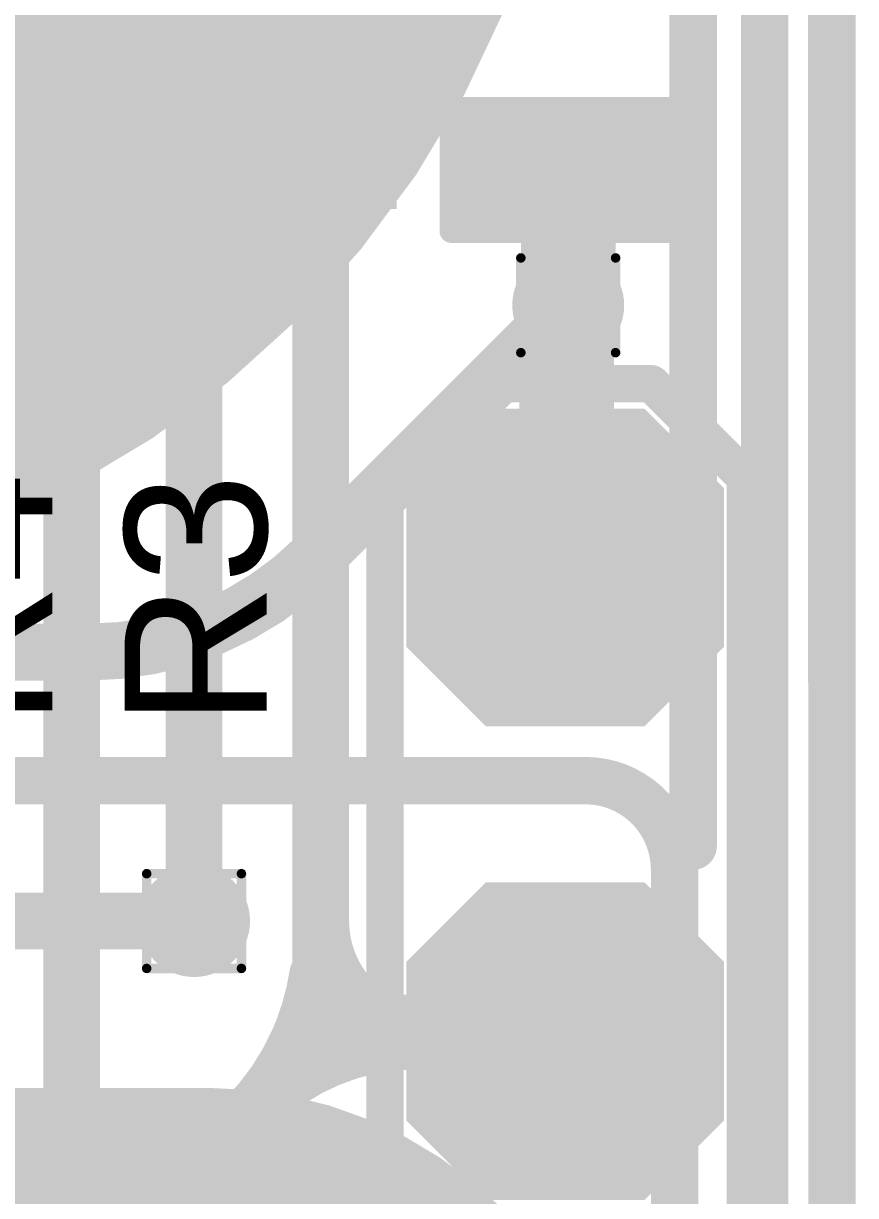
# Model space of a CAD drawing. Header units: inches. Extents: x -17 to 443, y -40 to 218.
# Drawn here: x 204.81 to 209.27, y 15.25 to 21.54 of the extents above; entities that cross this region are included whole.
import ezdxf

# ---------------------------------------------------------------- set-up
doc = ezdxf.new("R2010")
doc.units = ezdxf.units.IN
for name, color, linetype in [('Board Outline', 216, 'Continuous'), ('Bottom Layer', 5, 'Continuous'), ('Bottom Overlay', 54, 'Continuous'), ('Bottom Paste', 16, 'Continuous'), ('Bottom Solder', 6, 'Continuous'), ('Dimension', 6, 'Continuous'), ('Drill Drawing', 1, 'Continuous'), ('Fabrication', 76, 'Continuous'), ('Top Layer', 1, 'Continuous'), ('Top Overlay', 2, 'Continuous'), ('Top Paste', 8, 'Continuous'), ('Top Solder', 216, 'Continuous'), ('Via Holes', 16, 'Continuous')]:
    doc.layers.add(name, color=color, linetype=linetype)
doc.styles.add('Arial', font='', dxfattribs={"height": 0.2})
doc.styles.add('Arial Black_Bold', font='', dxfattribs={"height": 0.2})
doc.styles.get('Arial').set_extended_font_data('Arial')
doc.styles.get('Arial Black_Bold').set_extended_font_data('Arial Black', bold=True)

# ---------------------------------------------------------------- blocks, each defined once
blk = doc.blocks.new('SEMG_PAD_B_1')
at = {"layer": 'Bottom Layer'}
h = blk.add_hatch(color=5, dxfattribs=at)
edge = h.paths.add_edge_path()
edge.add_arc((-3.14997338, 0.0128143), 2.09999834, 90, 270)
edge.add_line((-3.14997338, -2.08718404), (3.150029259999999, -2.08718404))
edge.add_arc((3.15002926, 0.0128143), 2.09999834, 270, 450)
edge.add_line((3.15002926, 2.11281264), (-3.14997338, 2.11281264))
h = blk.add_hatch(color=5, dxfattribs=at)
edge = h.paths.add_edge_path()
edge.add_arc((2.794e-05, -9.98718602), 5.00000016, 0, 360)
at = {"layer": 'Bottom Paste'}
h = blk.add_hatch(color=16, dxfattribs=at)
edge = h.paths.add_edge_path()
edge.add_arc((-3.14997338, 0.0128143), 2.09999834, 90, 270)
edge.add_line((-3.14997338, -2.08718404), (3.150029259999999, -2.08718404))
edge.add_arc((3.15002926, 0.0128143), 2.09999834, 270, 450)
edge.add_line((3.15002926, 2.11281264), (-3.14997338, 2.11281264))
h = blk.add_hatch(color=16, dxfattribs=at)
edge = h.paths.add_edge_path()
edge.add_arc((2.794e-05, -9.98718602), 5.00000016, 0, 360)
at = {"layer": 'Bottom Solder'}
h = blk.add_hatch(color=6, dxfattribs=at)
edge = h.paths.add_edge_path()
edge.add_arc((-3.14997338, 0.0128143), 2.20159834, 90, 270)
edge.add_line((-3.14997338, -2.18878404), (3.150029259999999, -2.18878404))
edge.add_arc((3.15002926, 0.0128143), 2.20159834, 270, 450)
edge.add_line((3.15002926, 2.21441264), (-3.14997338, 2.21441264))
h = blk.add_hatch(color=6, dxfattribs=at)
edge = h.paths.add_edge_path()
edge.add_arc((2.794e-05, -9.98718602), 5.10160016, 0, 360)
at = {"layer": 'Bottom Overlay', "const_width": 0.127}
blk.add_lwpolyline([(-5.68320682, 10.96571086), (-5.68320682, -10.9657134)], dxfattribs=at)
blk = doc.blocks.new('LED_0603_203')
at = {"layer": 'Top Layer'}
for points in [[(-0.999998, 0.5000002699999999), (-0.499999, 0.5000002699999999), (-0.499999, -0.5000002699999999), (-0.999998, -0.5000002699999999)], [(0.50000154, 0.5000002699999999), (1.00000054, 0.5000002699999999), (1.00000054, -0.5000002699999999), (0.50000154, -0.5000002699999999)]]:
    blk.add_hatch(color=1, dxfattribs=at).paths.add_polyline_path(points)
at = {"layer": 'Top Overlay'}
blk.add_hatch(color=2, dxfattribs=at).paths.add_polyline_path([(1.11753142, -0.66034412), (1.75252634, -0.66034412), (1.75252634, 0.66045588), (1.11753142, 0.66045588)])
at = {"layer": 'Top Paste'}
for points in [[(-0.999998, 0.5000002699999999), (-0.499999, 0.5000002699999999), (-0.499999, -0.5000002699999999), (-0.999998, -0.5000002699999999)], [(0.50000154, 0.5000002699999999), (1.00000054, 0.5000002699999999), (1.00000054, -0.5000002699999999), (0.50000154, -0.5000002699999999)]]:
    blk.add_hatch(color=8, dxfattribs=at).paths.add_polyline_path(points)
at = {"layer": 'Top Solder'}
for points in [[(-1.101598, 0.6016002699999999), (-0.398399, 0.6016002699999999), (-0.398399, -0.6016002699999999), (-1.101598, -0.6016002699999999)], [(0.39840154, 0.6016002699999999), (1.10160054, 0.6016002699999999), (1.10160054, -0.6016002699999999), (0.39840154, -0.6016002699999999)]]:
    blk.add_hatch(color=216, dxfattribs=at).paths.add_polyline_path(points)
at = {"layer": 'Top Overlay', "const_width": 0.127}
for points in [[(-1.1176, 0.6096025399999999), (-1.1176, -0.6096025399999999)], [(-1.1176, 0.6096025399999999), (-0.4318, 0.6096)], [(0.4318, 0.6096), (1.11760254, 0.6096)], [(1.11760254, 0.6096), (1.11760254, -0.6096)], [(-0.4318, -0.6096), (-1.1176, -0.6096025399999999)], [(0.4318, -0.6096), (1.11760254, -0.6096)]]:
    blk.add_lwpolyline(points, dxfattribs=at)
at = {"layer": 'Top Overlay', "const_width": 0.0635}
for points in [[(-1.14935, 0.6096025399999999, 1), (-1.08585, 0.6096025399999999, 1)], [(-1.14935, 0.6096025399999999, 1), (-1.08585, 0.6096025399999999, 1)], [(-0.46355, 0.6096, 1), (-0.40005, 0.6096, 1)], [(0.40005, 0.6096, 1), (0.46355, 0.6096, 1)], [(1.08585254, 0.6096, 1), (1.14935254, 0.6096, 1)], [(1.08585254, 0.6096, 1), (1.14935254, 0.6096, 1)], [(-1.14935, -0.6096025399999999, 1), (-1.08585, -0.6096025399999999, 1)], [(-1.14935, -0.6096025399999999, 1), (-1.08585, -0.6096025399999999, 1)], [(-0.46355, -0.6096, 1), (-0.40005, -0.6096, 1)], [(0.40005, -0.6096, 1), (0.46355, -0.6096, 1)], [(1.08585254, -0.6096, 1), (1.14935254, -0.6096, 1)], [(1.08585254, -0.6096, 1), (1.14935254, -0.6096, 1)]]:
    blk.add_lwpolyline(points, format="xyb", close=True, dxfattribs=at)
at = {"layer": 'Top Overlay', "style": 'Arial Black_Bold'}
blk.add_text('LED1', height=1.27, dxfattribs=at).set_placement((-1.13477802, 0.90326718))
blk = doc.blocks.new('4_P___SMD_W____CON__218')
at = {"layer": 'Top Layer'}
for points in [[(0.374999885, 0.74999977), (-0.374999885, 0.74999977), (-0.74999977, 0.374999885), (-0.74999977, -0.374999885), (-0.374999885, -0.74999977), (0.374999885, -0.74999977), (0.74999977, -0.374999885), (0.74999977, 0.374999885)], [(2.915002425, 0.74999977), (2.165002655, 0.74999977), (1.79000277, 0.374999885), (1.79000277, -0.374999885), (2.165002655, -0.74999977), (2.915002425, -0.74999977), (3.29000231, -0.374999885), (3.29000231, 0.374999885)]]:
    blk.add_hatch(color=1, dxfattribs=at).paths.add_polyline_path(points)
at = {"layer": 'Top Paste'}
for points in [[(0.374999885, 0.74999977), (-0.374999885, 0.74999977), (-0.74999977, 0.374999885), (-0.74999977, -0.374999885), (-0.374999885, -0.74999977), (0.374999885, -0.74999977), (0.74999977, -0.374999885), (0.74999977, 0.374999885)], [(2.915002425, 0.74999977), (2.165002655, 0.74999977), (1.79000277, 0.374999885), (1.79000277, -0.374999885), (2.165002655, -0.74999977), (2.915002425, -0.74999977), (3.29000231, -0.374999885), (3.29000231, 0.374999885)]]:
    blk.add_hatch(color=8, dxfattribs=at).paths.add_polyline_path(points)
at = {"layer": 'Top Solder'}
for points in [[(0.425799885, 0.85159977), (-0.425799885, 0.85159977), (-0.85159977, 0.425799885), (-0.85159977, -0.425799885), (-0.425799885, -0.85159977), (0.425799885, -0.85159977), (0.85159977, -0.425799885), (0.85159977, 0.425799885)], [(2.965802425, 0.85159977), (2.114202655, 0.85159977), (1.68840277, 0.425799885), (1.68840277, -0.425799885), (2.114202655, -0.85159977), (2.965802425, -0.85159977), (3.39160231, -0.425799885), (3.39160231, 0.425799885)]]:
    blk.add_hatch(color=216, dxfattribs=at).paths.add_polyline_path(points)
at = {"layer": 'Top Overlay', "const_width": 0.1999996}
for points in [[(-0.98462084, 0.46317408), (-0.48259746, 0.9652)], [(-0.37973508, 0.9652), (-0.48259746, 0.9652)], [(8.101992939999999, 0.9652), (-0.37973508, 0.9652)], [(-0.9846233799999999, -0.47158656), (-0.98462084, 0.46317408)], [(-0.49100994, -0.9652), (-0.9846233799999999, -0.47158656)], [(8.11654206, -0.9652), (-0.49100994, -0.9652)]]:
    blk.add_lwpolyline(points, dxfattribs=at)
at = {"layer": 'Top Overlay', "const_width": 0.0999998}
for points in [[(-0.53259736, 0.9652, 1), (-0.4325975599999999, 0.9652, 1)], [(-0.53259736, 0.9652, 1), (-0.4325975599999999, 0.9652, 1)], [(-0.4297349799999999, 0.9652, 1), (-0.32973518, 0.9652, 1)], [(-0.4297349799999999, 0.9652, 1), (-0.32973518, 0.9652, 1)], [(-1.03462074, 0.46317408, 1), (-0.93462094, 0.46317408, 1)], [(-1.03462074, 0.46317408, 1), (-0.93462094, 0.46317408, 1)], [(-1.03462328, -0.47158656, 1), (-0.93462348, -0.47158656, 1)], [(-1.03462328, -0.47158656, 1), (-0.93462348, -0.47158656, 1)], [(-0.54100984, -0.9652, 1), (-0.4410100399999999, -0.9652, 1)], [(-0.54100984, -0.9652, 1), (-0.4410100399999999, -0.9652, 1)]]:
    blk.add_lwpolyline(points, format="xyb", close=True, dxfattribs=at)

msp = doc.modelspace()

# ---------------------------------------------------------------- hatches: boundary and pattern name
at = {"layer": 'Bottom Layer'}
h = msp.add_hatch(color=5, dxfattribs=at)
edge = h.paths.add_edge_path()
edge.add_arc((207.72612252, 20.02509076), 0.2999994, 0, 360)
h = msp.add_hatch(color=5, dxfattribs=at)
edge = h.paths.add_edge_path()
edge.add_arc((205.7203785, 16.72366988), 0.2999994, 0, 360)
at = {"layer": 'Top Layer'}
h = msp.add_hatch(color=1, dxfattribs=at)
edge = h.paths.add_edge_path()
edge.add_arc((207.72612252, 20.02509076), 0.2999994, 0, 360)
h = msp.add_hatch(color=1, dxfattribs=at)
edge = h.paths.add_edge_path()
edge.add_arc((205.7203785, 16.72366988), 0.2999994, 0, 360)
at = {"layer": 'Via Holes'}
h = msp.add_hatch(color=7, dxfattribs=at)
edge = h.paths.add_edge_path()
edge.add_arc((207.72612252, 20.02509076), 0.1499997, 0, 360)
h = msp.add_hatch(color=7, dxfattribs=at)
edge = h.paths.add_edge_path()
edge.add_arc((205.7203785, 16.72366988), 0.1499997, 0, 360)

# ---------------------------------------------------------------- linework, layer by layer
at = {"layer": 'Board Outline', "const_width": 0.127}
msp.add_lwpolyline([(209.13936074, 24.5039134), (209.1393963, 2.64816082)], dxfattribs=at)
at = {"layer": 'Bottom Layer'}
for points, const_width in [([(208.77871884, 10.2694994), (208.77871884, 23.13697938)], 0.254), ([(206.37368682, 18.67265506), (207.72612252, 20.02509076)], 0.3048), ([(204.03893914, 18.16580822), (205.15111116, 18.16580568)], 0.3048), ([(205.15111116, 18.16580568), (205.15287392, 18.16580314)], 0.3048), ([(203.31331448, 17.47647), (207.81893412, 17.47647)], 0.254), ([(208.29611884, 11.69478484), (208.29611884, 16.99928528)], 0.254), ([(204.36541804, 16.72366988), (205.7203785, 16.72366988)], 0.3048)]:
    msp.add_lwpolyline(points, dxfattribs=dict(at, const_width=const_width))
for points, const_width in [([(207.64992252, 20.02509076, 1), (207.80232252, 20.02509076, 1)], 0.1524), ([(206.29748682, 18.67265506, 1), (206.44988682, 18.67265506, 1)], 0.1524), ([(206.29748682, 18.67265506, 1), (206.44988682, 18.67265506, 1)], 0.1524), ([(205.07491116, 18.16580568, 1), (205.22731116, 18.16580568, 1)], 0.1524), ([(205.07491116, 18.16580568, 1), (205.22731116, 18.16580568, 1)], 0.1524), ([(205.07667392, 18.16580314, 1), (205.22907392, 18.16580314, 1)], 0.1524), ([(205.07667392, 18.16580314, 1), (205.22907392, 18.16580314, 1)], 0.1524), ([(207.75543412, 17.47647, 1), (207.88243412, 17.47647, 1)], 0.127), ([(207.75543412, 17.47647, 1), (207.88243412, 17.47647, 1)], 0.127), ([(208.23261884, 16.99928528, 1), (208.35961884, 16.99928528, 1)], 0.127), ([(208.23261884, 16.99928528, 1), (208.35961884, 16.99928528, 1)], 0.127), ([(205.6441785, 16.72366988, 1), (205.7965785, 16.72366988, 1)], 0.1524)]:
    msp.add_lwpolyline(points, format="xyb", close=True, dxfattribs=dict(at, const_width=const_width))
for points, const_width in [([(206.37368682, 18.67265506, -0.1988667060675587), (205.15287392, 18.16580314)], 0.3048), ([(207.81893412, 17.47647, -0.4142135623730951), (208.29611884, 16.99928528)], 0.254)]:
    msp.add_lwpolyline(points, format="xyb", dxfattribs=dict(at, const_width=const_width))
at = {"layer": 'Dimension', "const_width": 0.254}
msp.add_lwpolyline([(208.39596624, 17.12568584), (208.39596624, 192.48185278)], dxfattribs=at)
at = {"layer": 'Dimension', "const_width": 0.127}
msp.add_lwpolyline([(208.33246624, 17.12568584, 1), (208.45946624, 17.12568584, 1)], format="xyb", close=True, dxfattribs=at)
at = {"layer": 'Drill Drawing', "const_width": 0.0508}
for points in [[(207.47212252, 20.27909076), (207.98012252, 20.27909076)], [(207.47212252, 19.77109076), (207.47212252, 20.27909076)], [(207.98012252, 19.77109076), (207.98012252, 20.27909076)], [(207.47212252, 19.77109076), (207.98012252, 19.77109076)], [(205.4663785, 16.97766988), (205.9743785, 16.97766988)], [(205.4663785, 16.46966988), (205.4663785, 16.97766988)], [(205.9743785, 16.46966988), (205.9743785, 16.97766988)], [(205.4663785, 16.46966988), (205.9743785, 16.46966988)]]:
    msp.add_lwpolyline(points, dxfattribs=at)
at = {"layer": 'Drill Drawing', "const_width": 0.0254}
for points in [[(207.45942252, 20.27909076, 1), (207.48482252, 20.27909076, 1)], [(207.45942252, 20.27909076, 1), (207.48482252, 20.27909076, 1)], [(207.96742252, 20.27909076, 1), (207.99282252, 20.27909076, 1)], [(207.96742252, 20.27909076, 1), (207.99282252, 20.27909076, 1)], [(207.45942252, 19.77109076, 1), (207.48482252, 19.77109076, 1)], [(207.45942252, 19.77109076, 1), (207.48482252, 19.77109076, 1)], [(207.96742252, 19.77109076, 1), (207.99282252, 19.77109076, 1)], [(207.96742252, 19.77109076, 1), (207.99282252, 19.77109076, 1)], [(205.4536785, 16.97766988, 1), (205.4790785, 16.97766988, 1)], [(205.4536785, 16.97766988, 1), (205.4790785, 16.97766988, 1)], [(205.9616785, 16.97766988, 1), (205.9870785, 16.97766988, 1)], [(205.9616785, 16.97766988, 1), (205.9870785, 16.97766988, 1)], [(205.4536785, 16.46966988, 1), (205.4790785, 16.46966988, 1)], [(205.4536785, 16.46966988, 1), (205.4790785, 16.46966988, 1)], [(205.9616785, 16.46966988, 1), (205.9870785, 16.46966988, 1)], [(205.9616785, 16.46966988, 1), (205.9870785, 16.46966988, 1)]]:
    msp.add_lwpolyline(points, format="xyb", close=True, dxfattribs=at)
at = {"layer": 'Fabrication'}
for points, const_width in [([(207.6499403, 23.57617078, 1), (197.64993998, 23.57617078, 1)], 0.254), ([(205.7404953, 15.70180248, 1), (205.8674953, 15.70180248, 1)], 0.127), ([(205.7404953, 15.70180248, 1), (205.8674953, 15.70180248, 1)], 0.127)]:
    msp.add_lwpolyline(points, format="xyb", close=True, dxfattribs=dict(at, const_width=const_width))
at = {"layer": 'Fabrication', "const_width": 0.254}
for points in [[(209.13935312, 24.50405564), (209.13938868, 2.64830306)], [(199.49599674, 15.70180248), (205.8039953, 15.70180248)]]:
    msp.add_lwpolyline(points, dxfattribs=at)
msp.add_lwpolyline([(205.8039953, 15.70180248, -0.198912367379658), (207.28891994, 15.08672624)], format="xyb", dxfattribs=at)
at = {"layer": 'Top Layer'}
for points, const_width in [([(206.39912238, 16.72366988), (206.39912238, 22.54412306)], 0.3048), ([(205.72037596, 21.28647), (205.72037596, 22.19062872)], 0.3048), ([(205.06389772, 10.7469432), (205.06389772, 21.96220652)], 0.3048), ([(205.72037596, 21.28647), (205.7203785, 16.72366988)], 0.3048), ([(207.72612252, 20.02509076), (207.72612252, 20.77388022)], 0.508), ([(207.70953124, 20.7904715), (207.72612252, 20.77388022)], 0.3048), ([(207.7178218, 18.62794598), (207.7178218, 20.01679004)], 0.508), ([(207.7178218, 20.01679004), (207.72612252, 20.02509076)], 0.3048), ([(207.70952108, 18.61964526), (207.7178218, 18.62794598)], 0.3048), ([(206.39912238, 16.19942658), (206.39912238, 16.72366988)], 0.3048), ([(206.66383356, 16.17732604), (206.73272852, 16.17732604)], 0.3048), ([(206.73272852, 16.17732604), (206.99403356, 16.17732604)], 0.3048), ([(206.9063299, 16.07964272), (207.2365299, 16.07964272)], 0.3048), ([(207.2365299, 16.07964272), (207.70952108, 16.07964272)], 0.3048)]:
    msp.add_lwpolyline(points, dxfattribs=dict(at, const_width=const_width))
for points, const_width in [([(205.64417596, 21.28647, 1), (205.79657596, 21.28647, 1)], 0.1524), ([(205.64417596, 21.28647, 1), (205.79657596, 21.28647, 1)], 0.1524), ([(207.59912252, 20.77388022, 1), (207.85312252, 20.77388022, 1)], 0.254), ([(207.63333124, 20.7904715, 1), (207.78573124, 20.7904715, 1)], 0.1524), ([(207.64992252, 20.77388022, 1), (207.80232252, 20.77388022, 1)], 0.1524), ([(207.5908218, 20.01679004, 1), (207.8448218, 20.01679004, 1)], 0.254), ([(207.59912252, 20.02509076, 1), (207.85312252, 20.02509076, 1)], 0.254), ([(207.64992252, 20.02509076, 1), (207.80232252, 20.02509076, 1)], 0.1524), ([(207.6416218, 20.01679004, 1), (207.7940218, 20.01679004, 1)], 0.1524), ([(207.5908218, 18.62794598, 1), (207.8448218, 18.62794598, 1)], 0.254), ([(207.63332108, 18.61964526, 1), (207.78572108, 18.61964526, 1)], 0.1524), ([(207.6416218, 18.62794598, 1), (207.7940218, 18.62794598, 1)], 0.1524), ([(205.6441785, 16.72366988, 1), (205.7965785, 16.72366988, 1)], 0.1524), ([(206.32292238, 16.72366988, 1), (206.47532238, 16.72366988, 1)], 0.1524), ([(206.32292238, 16.72366988, 1), (206.47532238, 16.72366988, 1)], 0.1524), ([(206.32292238, 16.72366988, 1), (206.47532238, 16.72366988, 1)], 0.1524), ([(206.30674766, 16.43320818, 1), (206.45914766, 16.43320818, 1)], 0.1524), ([(206.30674766, 16.43320564, 1), (206.45914766, 16.43320564, 1)], 0.1524), ([(206.32292238, 16.19942658, 1), (206.47532238, 16.19942658, 1)], 0.1524), ([(206.55707228, 16.24118418, 1), (206.70947228, 16.24118418, 1)], 0.1524), ([(206.55707228, 16.24118418, 1), (206.70947228, 16.24118418, 1)], 0.1524), ([(206.23261268, 16.1513901, 1), (206.38501268, 16.1513901, 1)], 0.1524), ([(206.23261268, 16.1513901, 1), (206.38501268, 16.1513901, 1)], 0.1524), ([(206.58763356, 16.17732604, 1), (206.74003356, 16.17732604, 1)], 0.1524), ([(206.65652852, 16.17732604, 1), (206.80892852, 16.17732604, 1)], 0.1524), ([(206.65652852, 16.17732604, 1), (206.80892852, 16.17732604, 1)], 0.1524), ([(206.65652852, 16.17732604, 1), (206.80892852, 16.17732604, 1)], 0.1524), ([(206.65652852, 16.17732604, 1), (206.80892852, 16.17732604, 1)], 0.1524), ([(206.91783356, 16.17732604, 1), (207.07023356, 16.17732604, 1)], 0.1524), ([(206.20313852, 16.07964272, 1), (206.35553852, 16.07964272, 1)], 0.1524), ([(206.20313852, 16.07964272, 1), (206.35553852, 16.07964272, 1)], 0.1524), ([(206.8301299, 16.07964272, 1), (206.9825299, 16.07964272, 1)], 0.1524), ([(206.8301299, 16.07964272, 1), (206.9825299, 16.07964272, 1)], 0.1524), ([(206.8833175, 16.111855, 1), (207.0357175, 16.111855, 1)], 0.1524), ([(206.8833175, 16.111855, 1), (207.0357175, 16.111855, 1)], 0.1524), ([(206.93709692, 16.10949534, 1), (207.08949692, 16.10949534, 1)], 0.1524), ([(207.1603299, 16.07964272, 1), (207.3127299, 16.07964272, 1)], 0.1524), ([(207.1603299, 16.07964272, 1), (207.3127299, 16.07964272, 1)], 0.1524), ([(207.1603299, 16.07964272, 1), (207.3127299, 16.07964272, 1)], 0.1524), ([(207.63332108, 16.07964272, 1), (207.78572108, 16.07964272, 1)], 0.1524), ([(205.98110696, 15.73061116, 1), (206.13350696, 15.73061116, 1)], 0.1524), ([(205.91470628, 15.6594048, 1), (206.06710628, 15.6594048, 1)], 0.1524), ([(205.91494758, 15.6596461, 1), (206.06734758, 15.6596461, 1)], 0.1524)]:
    msp.add_lwpolyline(points, format="xyb", close=True, dxfattribs=dict(at, const_width=const_width))
at = {"layer": 'Top Layer', "const_width": 0.3048}
for points in [[(206.63327228, 16.24118418, -0.2298322313788411), (206.39912238, 16.72366988)], [(206.38294766, 16.43320564, -0.0524138349778333), (206.30881268, 16.1513901)], [(207.2365299, 16.07964272, -0.1989120080791896), (206.38294766, 16.43320818)], [(206.73272852, 16.17732604, -0.0482224282468054), (206.63327228, 16.24118418)], [(206.30881268, 16.1513901, -0.0139158088182676), (206.27933852, 16.07964272)], [(206.9595175, 16.111855, -0.0969886420805033), (206.73272852, 16.17732604)], [(206.27933852, 16.07964272, -0.0921419621856837), (205.99114758, 15.6596461)], [(206.05730696, 15.73061116, -0.1975283439213794), (206.9063299, 16.07964272)], [(207.01329692, 16.10949534, -0.0219222188351837), (206.9595175, 16.111855)], [(205.70684284, 14.97361496, -0.198912367379658), (205.99090628, 15.6594048)]]:
    msp.add_lwpolyline(points, format="xyb", dxfattribs=at)
at = {"layer": 'Top Overlay', "const_width": 0.127}
for points in [[(206.42087748, 17.42725496), (206.42087748, 19.304)], [(203.90050152, 17.42725496), (206.42087748, 17.42725496)]]:
    msp.add_lwpolyline(points, dxfattribs=at)
at = {"layer": 'Top Overlay', "const_width": 0.0635}
for points in [[(206.38912748, 19.304, 1), (206.45262748, 19.304, 1)], [(206.38912748, 17.42725496, 1), (206.45262748, 17.42725496, 1)], [(206.38912748, 17.42725496, 1), (206.45262748, 17.42725496, 1)]]:
    msp.add_lwpolyline(points, format="xyb", close=True, dxfattribs=at)

# ---------------------------------------------------------------- block references
for name, p, rotation in [('SEMG_PAD_B_1', (202.65007984, 13.61455748), 180), ('LED_0603_203', (207.70953124, 21.54047), 90), ('4_P___SMD_W____CON__218', (207.70952108, 18.61964526), 270)]:
    msp.add_blockref(name, p, dxfattribs=dict(rotation=rotation))

# ---------------------------------------------------------------- texts
at = {"layer": 'Fabrication', "style": 'Arial'}
msp.add_text('Material', height=1.524, rotation=360, dxfattribs=at).set_placement((197.73514428, 16.6995856))
at = {"layer": 'Top Overlay'}
for s, height, style, p in [('LED1', 1.27, 'Arial Black_Bold', (206.80626406, 20.40569198)), ('R4', 0.7619999999999999, 'Arial', (204.96001934, 17.76648974)), ('R3', 0.7619999999999999, 'Arial', (206.10976558, 17.7636424))]:
    msp.add_text(s, height=height, rotation=90, dxfattribs=dict(at, style=style)).set_placement(p)

doc.saveas('drawing.dxf')
